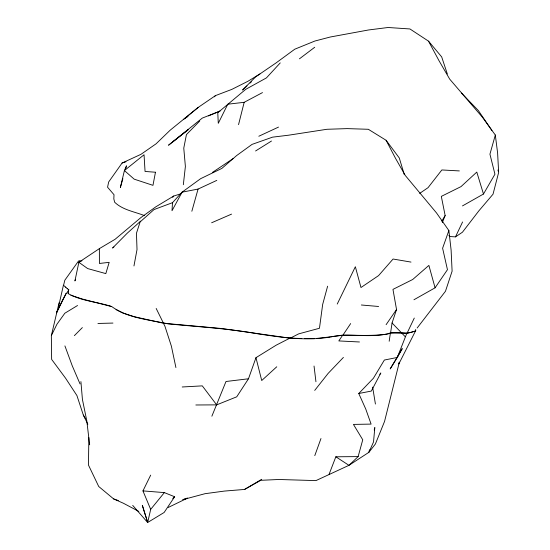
<?xml version="1.0" encoding="UTF-8"?>
<svg xmlns="http://www.w3.org/2000/svg" width="550" height="550" viewBox="0 0 550 550"><rect width="100%" height="100%" fill="white"/><g stroke="black" fill="none" stroke-linecap="round" stroke-linejoin="round"><path stroke-width="0.82" d="M88.846 437.607L88.468 465.066L98.718 486.496L113.664 498.946L123.358 503.229L138.827 511.424M216.796 180.386L198.069 189.069L182.077 192.163L172.501 202.675L172.012 210.726L182.077 192.163L200.64 178.674L221.843 168.424L236.589 155.602L252.065 144.382L272.566 137.149L288.523 135.211L326.913 129.284L347.188 128.618L368.321 129.284L386.1 140.284L399.293 157.988L404.319 174.714M183.336 184.731L185.384 166.437L183.769 148.129L186.443 134.578L199.753 121.027M58.513 306.831L63.422 285.216L65.78 287.244M389.18 341.248L390.424 332.908C398.324 332.007 406.374 334.544 413.93 331.437M111.492 306.405C127.806 318.202 148.995 319.708 168.101 323.847C197.979 326.872 228.016 328.412 257.62 333.781C281.648 337.446 306.068 341.124 330.254 337.033C350.061 332.578 371.037 338.711 390.555 333.059L392.067 322.981L396.536 309.519L392.961 289.382L412.713 279.489L428.89 265.403L435.078 287.815L413.944 299.757M133.959 265.959L137.019 249.562L136.455 233.234L140.113 221.946L154.014 209.571L172.501 202.675M87.828 424.229L83.325 415.044L76.917 395.553L65.588 378.221L51.645 359.397L51.349 335.61L59.097 302.706M164.354 492.607L150.679 509.382L147.661 522.5L164.134 512.476L174.646 496.746L164.354 492.607L142.959 490.896L150.679 475.131M369.497 449.838L368.899 452.32L348.961 465.328L315.941 480.604L278.85 479.49L260.796 480.308L244.564 489.438L224.393 491.081L205.054 493.687L182.806 499.654L187.344 498.087M374.234 430.011L374.825 427.536L373.526 441.959L368.899 452.32L375.389 444.008L384.553 421.417L399.355 362.134M63.552 285.361L64.824 280.225L78.54 261.002L80.162 260.666M238.542 124.644L244.179 102.314L262.501 92.593M399.224 362.478L398.832 363.949L415.607 330.798L414.611 331.251M327.621 286.199L322.664 304.446L319.461 328.261L298.629 333.884L290.029 338.291M329.093 474.272L335.844 456.789L348.961 465.328L358.132 456.603L362.752 439.794L353.437 424.401L371.099 424.105L365.736 409.007L358.765 393.504L373.374 378.297L384.368 360.037L397.299 357.459L402.256 348.604L390.184 368.94L397.299 357.459L406.835 333.266M191.847 211.248L198.069 189.069M246.971 85.951L242.584 90.021L255.619 76.89L275.935 63.009L294.772 49.198L314.944 41.009L330.323 37.001L368.521 29.975L388.073 27.5L409.936 28.957L428.526 41.161L438.921 60.548L449.701 79.131L482.316 117.123L495.316 135.039L489.933 154.172L494.938 174.206L483.478 194.026L462.474 205.913M122.877 178.654L120.381 187.474L124.41 170.555L126.507 165.825L125.826 168.231M75.487 279.324L74.924 280.947L78.87 262.309L99.371 248.627L115.101 239.278L140.855 217.621L155.836 206.814L173.69 196.041L180.833 193.806M195.848 404.986L216.666 404.869L236.727 396.818L248.483 378.778L255.963 357.686L276.169 345.18L289.898 338.14L301.806 338.491M386.1 140.284L395.533 158.359L405.336 175.539L436.528 212.96L448.869 230.553L442.606 248.222L447.453 269.686L435.078 287.815M314.786 455.634L320.973 438.529M68.722 289.575L67.856 291.768L68.179 293.583C81.331 301.056 97.206 301.854 111.458 306.453L111.54 306.488M442.337 222.606L445.143 215.524L441.313 196.384L461.003 186.622L476.795 172.081L483.478 194.026M211.874 416.199L226.002 381.501L248.483 378.778M337.239 304.054L355.355 266.743L360.979 287.526L378.572 275.612L393.071 259.029L411.001 262.089M390.555 333.059L401.562 332.901L406.966 333.417L414.281 318.065M448.876 235.386L450.079 236.541L455.482 236.878L462.584 221.966M51.349 335.61L56.904 324.294L64.838 313.225L77.55 305.504M441.753 221.217L445.143 215.524M342.911 335.163L350.659 323.572M386.1 324.679L396.536 309.519M259.903 73.975L247.871 81.311L231.832 89.389L215.49 95.604L198.124 107.463L170.17 130.192L156.111 143.784L140.993 154.309L122.079 163.027L108.673 181.974L107.566 187.213L114.015 194.721L113.823 198.914L114.675 202.249C122.733 210.011 134.496 211.654 144.54 215.634M379.816 374.337L380.827 372.969L371.326 391.078L358.765 393.504M417.147 328.013L445.473 291.259L452.107 271.178L451.103 250.009L448.869 230.553M172.686 197.347L173.69 196.041M314.71 390.411L328.123 373.416L343.406 357.424M280.246 62.899L266.413 77.914L245.692 89.361L217.772 112.743L218.288 123.324L227.769 104.204L244.179 102.314M214.335 96.821L215.49 95.604M74.381 335.644L82.356 327.594M250.113 83.043L251.364 81.881M172.755 498.493L174.646 496.746M276.76 366.781L261.724 380.531L255.963 357.686M140.635 221.127L127.249 233.2L112.564 248.036L113.905 246.998M183.652 119.357L198.124 107.463M172.569 141.983L188.121 129.738L168.513 145.228L202.276 118.099L220 111.093L208.423 115.906M299.434 58.829L314.71 47.266M419.678 193.387L428.038 187.674L441.856 169.957L459.353 170.919M212.568 172.336L233.124 158.586M455.482 236.878L462.433 232.217L478.809 210.918L493.02 194.205L498.651 172.453L497.606 152.969L495.316 135.039M255.571 150.982L271.487 141.027M244.564 489.438L261.69 479.304M185.054 118.236L188.018 116.511M81.964 260.673L78.87 262.309L87.67 268.572L105.82 273.604L109.175 262.343L99.412 263.464L99.371 248.627M168.197 507.478L187.33 498.197M258.816 136.242L278.527 127.091M211.633 222.764L231.571 214.115M387.791 334.029L390.424 332.908M122.079 163.027L126.019 161.755M406.966 333.417L415.738 330.949L415.663 329.436M339.46 335.637L341.949 335.17M387.028 334.132C372.384 336.119 357.507 335.252 342.781 335.012L338.821 340.931L359.473 341.976M330.976 336.772L338.614 335.754M316.938 338.394L330.124 336.889M182.208 386.98L202.297 385.866L216.666 404.869M97.934 323.462L112.956 323.07M335.844 456.789L358.132 456.603M304.343 338.518L314.49 338.649M361.357 304.996L378.613 306.481M116.036 309.574L122.753 313.005L134.186 316.676L163.426 323.235L221.409 328.494L289.898 338.14M113.664 498.946L118.36 500.562M70.861 295.261L82.342 299.035L111.623 306.556M67.237 288.647L68.853 289.726L67.987 291.919L68.31 293.734M65.649 287.093L67.368 288.798M461.484 93.115L478.356 110.557L491.893 130.474M392.067 322.981L405.206 336.689M132.715 505.395L147.661 522.5L142.326 505.319L147.661 522.273M428.526 41.161L441.684 56.911L447.349 74.044M83.325 415.044L85.484 418.632M156.172 308.447L163.556 323.386M163.426 323.235L164.952 326.322L171.401 346.225L175.911 367.565M80.046 383.928L72.256 365.812L64.914 345.909M142.959 490.896L150.679 509.382M497.929 170.012L498.41 171.641M372.639 387.131L375.423 404.051M314.036 366.032L315.941 381.728M80.905 381.611L82.431 399.465L86.831 421.046L89.629 444.826L89.533 442.331M155.464 172.233L152.969 185.343L134.172 179.149L124.41 170.555L144.045 154.763L145.056 171.456L155.464 172.233M62.453 300.321L56.458 312.874L66.44 292.875L62.453 300.321"/></g></svg>
